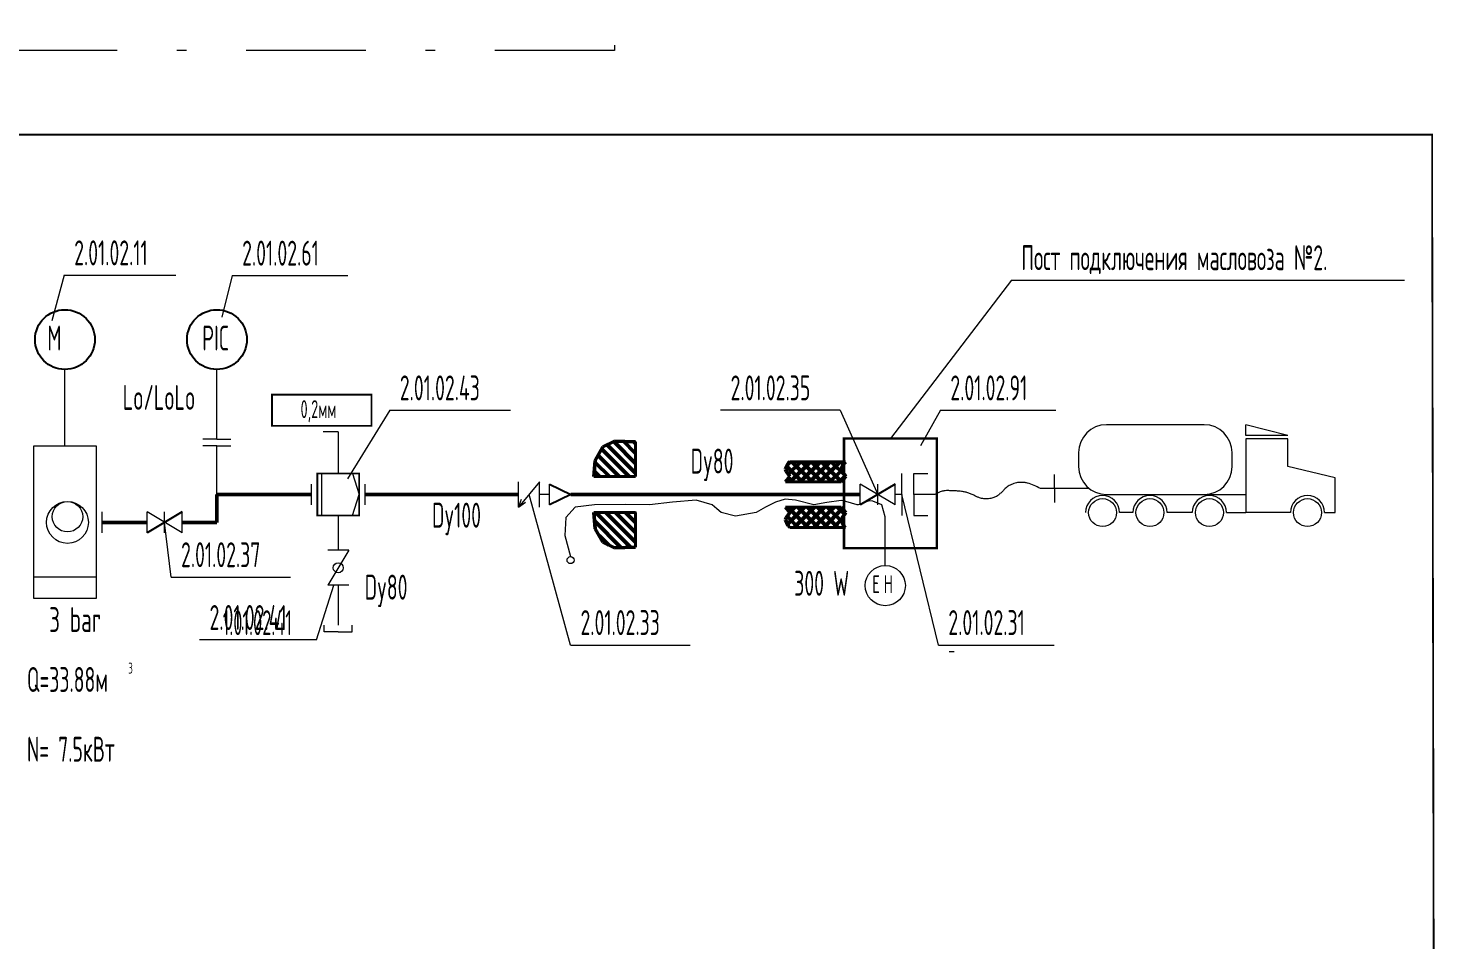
# Model space of a CAD drawing. Header units: millimetres. Extents: x -2281 to 5887, y 0 to 4166.
# Drawn here: x 1247.8 to 1389, y 108.3 to 199.8 of the extents above; entities that cross this region are included whole.
import ezdxf

# ---------------------------------------------------------------- set-up
doc = ezdxf.new("R2010")
doc.units = ezdxf.units.MM
for name, pattern in [('K5LT32776', [0]), ('K5LT32777', [0]), ('K5LT32781', [0]), ('K5LT32782', [0]), ('K5LT32786', [0]), ('K5LT32791', [24.957505, 11.9988, -5.9994, 0.959904, -5.9994]), ('K5LT32795', [0]), ('K5LT32796', [0]), ('K5LT32800', [24.957505, 11.9988, -5.9994, 0.959904, -5.9994]), ('K5LT32801', [0]), ('K5LT32802', [0]), ('K5LT32803', [0]), ('K5LT32804', [0]), ('K5LT_THIN', [0])]:
    doc.linetypes.add(name, pattern=pattern)
doc.layers.add('Системный слой', color=7, linetype='Continuous')
doc.styles.add('KTEXTSTYLE', font='GOST_AU.SHX', dxfattribs={"width": 0.96, "height": 5})

# ---------------------------------------------------------------- blocks, each defined once
blk = doc.blocks.new('U776')
at = {"layer": 'Системный слой', "color": 7, "char_height": 2.5, "attachment_point": 1, "style": 'KTEXTSTYLE'}
for s, insert in [('\\H3.5;\\W0.965;\\Q15;\\Q0;\\W0.715;\\H1.80;E', (1332.47, 144.9)), ('\\H3.5;\\W0.965;\\Q15;\\Q0;\\W0.715;\\H1.80;Н', (1333.61, 144.9))]:
    blk.add_mtext(s, dxfattribs=dict(at, insert=insert))
blk = doc.blocks.new('T82')
at = {"layer": 'Системный слой', "color": 7, "char_height": 2.5, "attachment_point": 1, "style": 'KTEXTSTYLE'}
for s, insert in [('\\H3.5;\\W0.965;\\Q15;\\Q15;\\W0.765;\\H2.50; ', (1249.02, 141.7)), ('\\H3.5;\\W0.965;\\Q15;\\Q0;\\W0.765;\\H2.50;3 bar', (1249.88, 141.7))]:
    blk.add_mtext(s, dxfattribs=dict(at, insert=insert))
blk = doc.blocks.new('U804')
at = {"layer": 'Системный слой', "color": 7, "linetype": 'K5LT_THIN', "lineweight": 13}
for q in [(1317.25, 161.45), (1333.01, 153)]:
    blk.add_line((1329.24, 161.45), q, dxfattribs=at)
at = {"layer": 'Системный слой', "color": 7, "insert": (1318.25, 164.95), "char_height": 2.5, "attachment_point": 1, "style": 'KTEXTSTYLE'}
blk.add_mtext('\\H3.5;\\W0.965;\\Q15;\\Q0;\\W0.715;\\H2.50;2.01.02.35', dxfattribs=at)
blk = doc.blocks.new('U805')
at = {"layer": 'Системный слой', "color": 7, "linetype": 'K5LT_THIN', "lineweight": 13}
for q in [(1298.03, 153), (1314.18, 137.9)]:
    blk.add_line((1302.19, 137.9), q, dxfattribs=at)
at = {"layer": 'Системный слой', "color": 7, "insert": (1303.19, 141.4), "char_height": 2.5, "attachment_point": 1, "style": 'KTEXTSTYLE'}
blk.add_mtext('\\H3.5;\\W0.965;\\Q15;\\Q0;\\W0.715;\\H2.50;2.01.02.33', dxfattribs=at)
blk = doc.blocks.new('U806')
at = {"layer": 'Системный слой', "color": 7, "linetype": 'K5LT_THIN', "lineweight": 13}
for q in [(1279.8, 154.57), (1296.18, 161.45)]:
    blk.add_line((1284.06, 161.45), q, dxfattribs=at)
at = {"layer": 'Системный слой', "color": 7, "insert": (1285.06, 164.95), "char_height": 2.5, "attachment_point": 1, "style": 'KTEXTSTYLE'}
blk.add_mtext('\\H3.5;\\W0.965;\\Q15;\\Q0;\\W0.715;\\H2.50;2.01.02.43', dxfattribs=at)
blk = doc.blocks.new('U807')
at = {"layer": 'Системный слой', "color": 7, "linetype": 'K5LT_THIN', "lineweight": 13}
for q in [(1261.46, 150.2), (1274.1, 144.71)]:
    blk.add_line((1262.11, 144.71), q, dxfattribs=at)
at = {"layer": 'Системный слой', "color": 7, "insert": (1263.11, 148.21), "char_height": 2.5, "attachment_point": 1, "style": 'KTEXTSTYLE'}
blk.add_mtext('\\H3.5;\\W0.965;\\Q15;\\Q0;\\W0.715;\\H2.50;2.01.02.37', dxfattribs=at)
blk = doc.blocks.new('U808')
at = {"layer": 'Системный слой', "color": 7, "linetype": 'K5LT_THIN', "lineweight": 13}
for q in [(1250.14, 170.44), (1262.59, 175)]:
    blk.add_line((1251.39, 175), q, dxfattribs=at)
at = {"layer": 'Системный слой', "color": 7, "insert": (1252.39, 178.5), "char_height": 2.5, "attachment_point": 1, "style": 'KTEXTSTYLE'}
blk.add_mtext('\\H3.5;\\W0.965;\\Q15;\\Q0;\\W0.715;\\H2.50;2.01.02.11', dxfattribs=at)
blk = doc.blocks.new('U811')
at = {"layer": 'Системный слой', "color": 7, "linetype": 'K5LT_THIN', "lineweight": 13}
for q in [(1267.2, 170.78), (1279.83, 174.97)]:
    blk.add_line((1268.24, 174.97), q, dxfattribs=at)
at = {"layer": 'Системный слой', "color": 7, "insert": (1269.24, 178.47), "char_height": 2.5, "attachment_point": 1, "style": 'KTEXTSTYLE'}
blk.add_mtext('\\H3.5;\\W0.965;\\Q15;\\Q0;\\W0.715;\\H2.50;2.01.02.61', dxfattribs=at)
blk = doc.blocks.new('U812')
at = {"layer": 'Системный слой', "color": 7, "linetype": 'K5LT_THIN', "lineweight": 13}
for q in [(1335.44, 153), (1350.7, 137.9)]:
    blk.add_line((1339.1, 137.9), q, dxfattribs=at)
at = {"layer": 'Системный слой', "color": 7, "insert": (1340.1, 141.4), "char_height": 2.5, "attachment_point": 1, "style": 'KTEXTSTYLE'}
blk.add_mtext('\\H3.5;\\W0.965;\\Q15;\\Q0;\\W0.715;\\H2.50;2.01.02.31', dxfattribs=at)
blk = doc.blocks.new('U813')
at = {"layer": 'Системный слой', "color": 7, "linetype": 'K5LT_THIN', "lineweight": 13}
for q in [(1337.31, 157.88), (1350.89, 161.45)]:
    blk.add_line((1339.3, 161.45), q, dxfattribs=at)
at = {"layer": 'Системный слой', "color": 7, "insert": (1340.3, 164.95), "char_height": 2.5, "attachment_point": 1, "style": 'KTEXTSTYLE'}
blk.add_mtext('\\H3.5;\\W0.965;\\Q15;\\Q0;\\W0.715;\\H2.50;2.01.02.91', dxfattribs=at)
blk = doc.blocks.new('U821')
at = {"layer": 'Системный слой', "color": 7, "linetype": 'K5LT_THIN', "lineweight": 13}
for q in [(1278.44, 143.9), (1264.97, 138.41)]:
    blk.add_line((1276.69, 138.41), q, dxfattribs=at)
at = {"layer": 'Системный слой', "color": 7, "insert": (1265.97, 141.91), "char_height": 2.5, "attachment_point": 1, "style": 'KTEXTSTYLE'}
blk.add_mtext('\\H3.5;\\W0.965;\\Q15;\\Q0;\\W0.715;\\H2.50;2.01.02.41', dxfattribs=at)
blk = doc.blocks.new('T85')
at = {"layer": 'Системный слой', "color": 7, "char_height": 2.5, "attachment_point": 1, "style": 'KTEXTSTYLE'}
for s, insert in [('\\H3.5;\\W0.965;\\Q15;\\Q0;\\W0.715;\\H2.50;Q=33.88м', (1247.65, 135.69)), ('\\H3.5;\\W0.965;\\Q15;\\Q0;\\W0.715;\\H1.11;3', (1257.82, 136.14)), ('\\H3.5;\\W0.965;\\Q15;\\Q0;\\W0.715;\\H2.50;N= 7.5кВт', (1247.65, 128.69))]:
    blk.add_mtext(s, dxfattribs=dict(at, insert=insert))
blk = doc.blocks.new('U897')
at = {"layer": 'Системный слой', "color": 7, "linetype": 'K5LT_THIN', "lineweight": 13}
for q in [(1317.25, 161.45), (1333.01, 153)]:
    blk.add_line((1329.24, 161.45), q, dxfattribs=at)
at = {"layer": 'Системный слой', "color": 7, "insert": (1318.25, 164.95), "char_height": 2.5, "attachment_point": 1, "style": 'KTEXTSTYLE'}
blk.add_mtext('\\H3.5;\\W0.965;\\Q15;\\Q0;\\W0.715;\\H2.50;2.01.02.35', dxfattribs=at)
blk = doc.blocks.new('U898')
at = {"layer": 'Системный слой', "color": 7, "linetype": 'K5LT_THIN', "lineweight": 13}
for q in [(1298.03, 153), (1314.18, 137.9)]:
    blk.add_line((1302.19, 137.9), q, dxfattribs=at)
at = {"layer": 'Системный слой', "color": 7, "insert": (1303.19, 141.4), "char_height": 2.5, "attachment_point": 1, "style": 'KTEXTSTYLE'}
blk.add_mtext('\\H3.5;\\W0.965;\\Q15;\\Q0;\\W0.715;\\H2.50;2.01.02.33', dxfattribs=at)
blk = doc.blocks.new('U899')
at = {"layer": 'Системный слой', "color": 7, "linetype": 'K5LT_THIN', "lineweight": 13}
for q in [(1279.8, 154.57), (1296.18, 161.45)]:
    blk.add_line((1284.06, 161.45), q, dxfattribs=at)
at = {"layer": 'Системный слой', "color": 7, "insert": (1285.06, 164.95), "char_height": 2.5, "attachment_point": 1, "style": 'KTEXTSTYLE'}
blk.add_mtext('\\H3.5;\\W0.965;\\Q15;\\Q0;\\W0.715;\\H2.50;2.01.02.43', dxfattribs=at)
blk = doc.blocks.new('U900')
at = {"layer": 'Системный слой', "color": 7, "linetype": 'K5LT_THIN', "lineweight": 13}
for q in [(1261.46, 150.2), (1274.1, 144.71)]:
    blk.add_line((1262.11, 144.71), q, dxfattribs=at)
at = {"layer": 'Системный слой', "color": 7, "insert": (1263.11, 148.21), "char_height": 2.5, "attachment_point": 1, "style": 'KTEXTSTYLE'}
blk.add_mtext('\\H3.5;\\W0.965;\\Q15;\\Q0;\\W0.715;\\H2.50;2.01.02.37', dxfattribs=at)
blk = doc.blocks.new('U901')
at = {"layer": 'Системный слой', "color": 7, "linetype": 'K5LT_THIN', "lineweight": 13}
for q in [(1250.14, 170.44), (1262.59, 175)]:
    blk.add_line((1251.39, 175), q, dxfattribs=at)
at = {"layer": 'Системный слой', "color": 7, "insert": (1252.39, 178.5), "char_height": 2.5, "attachment_point": 1, "style": 'KTEXTSTYLE'}
blk.add_mtext('\\H3.5;\\W0.965;\\Q15;\\Q0;\\W0.715;\\H2.50;2.01.02.11', dxfattribs=at)
blk = doc.blocks.new('U904')
at = {"layer": 'Системный слой', "color": 7, "linetype": 'K5LT_THIN', "lineweight": 13}
for q in [(1267.2, 170.78), (1279.83, 174.97)]:
    blk.add_line((1268.24, 174.97), q, dxfattribs=at)
at = {"layer": 'Системный слой', "color": 7, "insert": (1269.24, 178.47), "char_height": 2.5, "attachment_point": 1, "style": 'KTEXTSTYLE'}
blk.add_mtext('\\H3.5;\\W0.965;\\Q15;\\Q0;\\W0.715;\\H2.50;2.01.02.61', dxfattribs=at)
blk = doc.blocks.new('U905')
at = {"layer": 'Системный слой', "color": 7, "linetype": 'K5LT_THIN', "lineweight": 13}
for q in [(1335.44, 153), (1350.7, 137.9)]:
    blk.add_line((1339.1, 137.9), q, dxfattribs=at)
at = {"layer": 'Системный слой', "color": 7, "insert": (1340.1, 141.4), "char_height": 2.5, "attachment_point": 1, "style": 'KTEXTSTYLE'}
blk.add_mtext('\\H3.5;\\W0.965;\\Q15;\\Q0;\\W0.715;\\H2.50;2.01.02.31', dxfattribs=at)
blk = doc.blocks.new('U906')
at = {"layer": 'Системный слой', "color": 7, "linetype": 'K5LT_THIN', "lineweight": 13}
for q in [(1337.31, 157.88), (1350.89, 161.45)]:
    blk.add_line((1339.3, 161.45), q, dxfattribs=at)
at = {"layer": 'Системный слой', "color": 7, "insert": (1340.3, 164.95), "char_height": 2.5, "attachment_point": 1, "style": 'KTEXTSTYLE'}
blk.add_mtext('\\H3.5;\\W0.965;\\Q15;\\Q0;\\W0.715;\\H2.50;2.01.02.91', dxfattribs=at)
blk = doc.blocks.new('U914')
at = {"layer": 'Системный слой', "color": 7, "linetype": 'K5LT_THIN', "lineweight": 13}
for q in [(1278.44, 143.9), (1264.97, 138.41)]:
    blk.add_line((1276.69, 138.41), q, dxfattribs=at)
at = {"layer": 'Системный слой', "color": 7, "insert": (1265.97, 141.91), "char_height": 2.5, "attachment_point": 1, "style": 'KTEXTSTYLE'}
blk.add_mtext('\\H3.5;\\W0.965;\\Q15;\\Q0;\\W0.715;\\H2.50;2.01.02.41', dxfattribs=at)
blk = doc.blocks.new('U981')
at = {"layer": 'Системный слой', "color": 7, "linetype": 'K5LT_THIN', "lineweight": 13}
for q in [(1334.28, 158.62), (1385.86, 174.51)]:
    blk.add_line((1346.42, 174.51), q, dxfattribs=at)
at = {"layer": 'Системный слой', "color": 7, "insert": (1347.42, 178.01), "char_height": 2.5, "attachment_point": 1, "style": 'KTEXTSTYLE'}
blk.add_mtext('\\H3.5;\\W0.965;\\Q15;\\Q0;\\W0.715;\\H2.50;Пост подключения масловоза №2.', dxfattribs=at)

msp = doc.modelspace()

# ---------------------------------------------------------------- linework, layer by layer
at = {"layer": 'Системный слой', "color": 211, "linetype": 'K5LT32791', "lineweight": 18, "true_color": 0xff7fff}
for p, q in [((1306.60789, 572.44832), (1306.60495, 197.55695)), ((1306.60495, 569.72026), (1306.60495, 197.55695)), ((1306.60495, 197.55695), (992.78034, 197.55695)), ((1306.60495, 197.55695), (992.78034, 197.55695))]:
    msp.add_line(p, q, dxfattribs=at)
at = {"layer": 'Системный слой', "color": 191, "linetype": 'K5LT32795', "lineweight": 18, "true_color": 0xbf7fff}
for p, q in [((1251.45949, 157.90093), (1251.45949, 165.54802)), ((1251.45949, 157.90093), (1251.45949, 165.54802)), ((1248.32409, 142.55154), (1248.32409, 157.90093)), ((1248.32409, 157.90093), (1254.59489, 157.90093)), ((1248.32409, 142.55154), (1248.32409, 157.90093)), ((1248.32409, 157.90093), (1254.59489, 157.90093)), ((1254.59489, 157.90093), (1254.59489, 142.55154)), ((1254.59489, 157.90093), (1254.59489, 142.55154)), ((1276.19238, 151.95093), (1276.19238, 154.05093)), ((1276.19238, 151.95093), (1276.19238, 154.05093)), ((1277.2042, 155.10092), (1277.2042, 150.90092)), ((1277.2042, 155.10092), (1277.2042, 150.90092)), ((1280.31051, 155.10092), (1280.9821, 153.00092)), ((1280.31051, 155.10092), (1280.9821, 153.00092)), ((1281.5718, 151.95093), (1281.5718, 154.05093)), ((1281.5718, 151.95093), (1281.5718, 154.05093)), ((1296.97677, 151.74093), (1296.97677, 154.26093)), ((1299.07677, 154.26093), (1296.97677, 151.74093)), ((1296.97677, 151.74093), (1296.97677, 154.26093)), ((1299.07677, 154.26093), (1296.97677, 151.74093)), ((1299.07677, 151.74093), (1299.07677, 154.26093)), ((1299.07677, 151.74093), (1299.07677, 154.26093)), ((1300.08337, 151.95093), (1300.08337, 154.05093)), ((1300.08337, 151.95093), (1300.08337, 154.05093)), ((1331.25114, 151.95093), (1331.25114, 154.05093)), ((1334.75114, 151.95093), (1331.25114, 154.05093)), ((1331.25114, 151.95093), (1331.25114, 154.05093)), ((1334.75114, 151.95093), (1331.25114, 154.05093)), ((1333.00908, 151.95093), (1333.00908, 154.05093)), ((1333.00908, 151.95093), (1333.00908, 154.05093)), ((1334.75114, 151.95093), (1334.75114, 154.05093)), ((1334.75114, 151.95093), (1334.75114, 154.05093)), ((1335.43635, 153.00093), (1335.43635, 155.10093)), ((1335.43635, 153.00093), (1335.43635, 155.10093)), ((1266.71082, 153.00093), (1266.71082, 150.20093)), ((1266.71082, 153.00093), (1276.19238, 153.00093)), ((1280.31051, 150.90092), (1280.9821, 153.00092)), ((1280.31051, 150.90092), (1280.9821, 153.00092)), ((1281.5718, 153.00093), (1296.97677, 153.00093)), ((1300.08337, 153.00093), (1299.07677, 153.00093)), ((1300.08337, 153.00093), (1299.07677, 153.00093)), ((1331.25114, 153.00093), (1302.20646, 153.00093)), ((1335.43635, 153.00093), (1334.75114, 153.00093)), ((1335.43635, 153.00093), (1334.75114, 153.00093)), ((1335.43635, 153.00093), (1335.43635, 150.90093)), ((1335.43635, 153.00093), (1335.43635, 150.90093)), ((1255.1846, 149.15093), (1255.1846, 151.25093)), ((1255.1846, 149.15093), (1255.1846, 151.25093)), ((1259.71082, 149.15093), (1259.71082, 151.25093)), ((1263.21082, 149.15093), (1259.71082, 151.25093)), ((1259.71082, 149.15093), (1259.71082, 151.25093)), ((1263.21082, 149.15093), (1259.71082, 151.25093)), ((1261.45498, 149.15093), (1261.45498, 151.25093)), ((1261.45498, 149.15093), (1261.45498, 151.25093)), ((1263.21082, 149.15093), (1263.21082, 151.25093)), ((1263.21082, 149.15093), (1263.21082, 151.25093)), ((1296.97677, 151.74093), (1297.27009, 152.52805)), ((1296.97677, 151.74093), (1297.27009, 152.52805)), ((1296.97677, 151.74093), (1297.66557, 152.2217)), ((1296.97677, 151.74093), (1297.66557, 152.2217)), ((1259.71082, 150.20093), (1255.1846, 150.20093)), ((1266.71082, 150.20093), (1263.21082, 150.20093)), ((1278.8821, 150.90092), (1278.8821, 147.40092)), ((1278.8821, 150.90092), (1278.8821, 147.40092)), ((1279.9321, 147.40092), (1277.8321, 147.40092)), ((1279.9321, 147.40092), (1277.8321, 143.90092)), ((1279.9321, 147.40092), (1277.8321, 147.40092)), ((1279.9321, 147.40092), (1277.8321, 143.90092)), ((1254.59489, 144.71162), (1248.32409, 144.71162)), ((1254.59489, 144.71162), (1248.32409, 144.71162)), ((1279.9321, 143.90092), (1277.8321, 143.90092)), ((1279.9321, 143.90092), (1277.8321, 143.90092)), ((1278.8821, 143.90092), (1278.8821, 139.9067)), ((1278.8821, 143.90092), (1278.8821, 139.9067)), ((1254.59489, 142.55154), (1248.32409, 142.55154)), ((1254.59489, 142.55154), (1248.32409, 142.55154)), ((1277.4821, 139.2067), (1277.4821, 139.9067)), ((1277.4821, 139.2067), (1277.4821, 139.9067)), ((1280.2821, 139.2067), (1280.2821, 139.9067)), ((1280.2821, 139.2067), (1280.2821, 139.9067)), ((1278.8821, 139.2067), (1277.4821, 139.2067)), ((1278.8821, 139.2067), (1277.4821, 139.2067)), ((1278.8821, 139.2067), (1280.2821, 139.2067)), ((1278.8821, 139.2067), (1280.2821, 139.2067))]:
    msp.add_line(p, q, dxfattribs=at)
at = {"layer": 'Системный слой', "color": 7, "linetype": 'K5LT32776', "lineweight": 18}
for p, q in [((1266.71082, 158.54802), (1266.71082, 165.54802)), ((1266.71082, 158.54802), (1266.71082, 165.54802)), ((1365.76491, 160.00093), (1355.96491, 160.00093)), ((1365.76491, 160.00093), (1355.96491, 160.00093)), ((1374.15276, 158.9071), (1369.95276, 160.00093)), ((1369.95276, 158.9071), (1369.95276, 160.00093)), ((1374.15276, 158.9071), (1369.95276, 160.00093)), ((1369.95276, 158.9071), (1369.95276, 160.00093)), ((1266.71082, 158.54802), (1265.31082, 158.54802)), ((1266.71082, 158.54802), (1265.31082, 158.54802)), ((1266.71082, 158.54802), (1268.11082, 158.54802)), ((1266.71082, 158.54802), (1268.11082, 158.54802)), ((1278.8821, 159.30092), (1277.3821, 159.30092)), ((1278.8821, 159.30092), (1277.3821, 159.30092)), ((1278.8821, 159.30092), (1278.8821, 155.10092)), ((1278.8821, 159.30092), (1278.8821, 155.10092)), ((1374.15276, 158.9071), (1369.95276, 158.9071)), ((1374.15276, 158.9071), (1369.95276, 158.9071)), ((1374.15276, 158.60093), (1369.95276, 158.60093)), ((1369.95276, 158.60093), (1369.95276, 151.18798)), ((1374.15276, 158.60093), (1369.95276, 158.60093)), ((1369.95276, 158.60093), (1369.95276, 151.18798)), ((1374.15276, 155.80093), (1374.15276, 158.60093)), ((1374.15276, 155.80093), (1374.15276, 158.60093)), ((1266.71082, 157.90093), (1265.31082, 157.90093)), ((1266.71082, 157.90093), (1265.31082, 157.90093)), ((1266.71082, 153.00093), (1266.71082, 157.90093)), ((1266.71082, 157.90093), (1268.11082, 157.90093)), ((1266.71082, 153.00093), (1266.71082, 157.90093)), ((1266.71082, 157.90093), (1268.11082, 157.90093)), ((1353.16491, 157.20093), (1353.16491, 155.80093)), ((1353.16491, 157.20093), (1353.16491, 155.80093)), ((1368.56491, 155.80093), (1368.56491, 157.20093)), ((1368.56491, 155.80093), (1368.56491, 157.20093)), ((1378.92469, 154.68798), (1374.15276, 155.80093)), ((1378.92469, 154.68798), (1374.15276, 155.80093)), ((1336.62945, 153.00093), (1336.62945, 155.10093)), ((1336.62945, 155.10093), (1338.02945, 155.10093)), ((1336.62945, 153.00093), (1336.62945, 155.10093)), ((1336.62945, 155.10093), (1338.02945, 155.10093)), ((1350.74092, 153.5946), (1350.74092, 154.9946)), ((1350.74092, 153.5946), (1350.74092, 154.9946)), ((1378.92469, 151.18798), (1378.92469, 154.68798)), ((1378.92469, 151.18798), (1378.92469, 154.68798)), ((1338.72945, 153.00093), (1336.62945, 153.00093)), ((1336.62945, 153.00093), (1336.62945, 150.90093)), ((1338.72945, 153.00093), (1336.62945, 153.00093)), ((1336.62945, 153.00093), (1336.62945, 150.90093)), ((1350.74092, 153.5946), (1349.34092, 153.5946)), ((1350.74092, 153.5946), (1349.34092, 153.5946)), ((1354.24092, 153.5946), (1350.74092, 153.5946)), ((1350.74092, 153.5946), (1350.74092, 152.1946)), ((1354.24092, 153.5946), (1350.74092, 153.5946)), ((1350.74092, 153.5946), (1350.74092, 152.1946)), ((1355.96491, 153.00093), (1365.76491, 153.00093)), ((1355.96491, 153.00093), (1365.76491, 153.00093)), ((1365.76491, 153.00093), (1369.95276, 153.00093)), ((1365.76491, 153.00093), (1369.95276, 153.00093)), ((1302.65001, 151.74006), (1301.72411, 150.69276)), ((1302.65001, 151.74006), (1301.72411, 150.69276)), ((1304.5974, 151.95077), (1302.65001, 151.74006)), ((1304.5974, 151.95077), (1302.65001, 151.74006)), ((1307.73897, 151.99674), (1304.5974, 151.95077)), ((1307.73897, 151.99674), (1304.5974, 151.95077)), ((1310.10651, 151.95093), (1307.73897, 151.99674)), ((1310.10651, 151.95093), (1307.73897, 151.99674)), ((1312.40881, 152.2184), (1310.10651, 151.95093)), ((1312.40881, 152.2184), (1310.10651, 151.95093)), ((1314.80565, 152.43902), (1312.40881, 152.2184)), ((1314.80565, 152.43902), (1312.40881, 152.2184)), ((1316.39606, 151.95428), (1314.80565, 152.43902)), ((1316.39606, 151.95428), (1314.80565, 152.43902)), ((1316.87363, 151.55043), (1316.39606, 151.95428)), ((1316.87363, 151.55043), (1316.39606, 151.95428)), ((1317.30533, 151.21053), (1316.87363, 151.55043)), ((1317.30533, 151.21053), (1316.87363, 151.55043)), ((1318.74898, 150.83934), (1317.30533, 151.21053)), ((1318.74898, 150.83934), (1317.30533, 151.21053)), ((1320.80315, 151.20866), (1318.74898, 150.83934)), ((1320.80315, 151.20866), (1318.74898, 150.83934)), ((1321.74349, 151.74136), (1320.80315, 151.20866)), ((1321.74349, 151.74136), (1320.80315, 151.20866)), ((1322.76854, 152.24261), (1321.74349, 151.74136)), ((1322.76854, 152.24261), (1321.74349, 151.74136)), ((1323.73968, 152.53316), (1322.76854, 152.24261)), ((1323.73968, 152.53316), (1322.76854, 152.24261)), ((1324.76023, 152.41925), (1323.73968, 152.53316)), ((1324.76023, 152.41925), (1323.73968, 152.53316)), ((1326.60459, 151.95096), (1324.76023, 152.41925)), ((1326.60459, 151.95096), (1324.76023, 152.41925)), ((1327.90505, 152.19519), (1326.60459, 151.95096)), ((1327.90505, 152.19519), (1326.60459, 151.95096)), ((1329.33903, 152.41366), (1327.90505, 152.19519)), ((1329.33903, 152.41366), (1327.90505, 152.19519)), ((1329.79976, 152.29065), (1329.33903, 152.41366)), ((1329.79976, 152.29065), (1329.33903, 152.41366)), ((1330.94855, 151.95082), (1329.79976, 152.29065)), ((1330.94855, 151.95082), (1329.79976, 152.29065)), ((1331.04757, 151.96358), (1330.94855, 151.95082)), ((1331.04757, 151.96358), (1330.94855, 151.95082)), ((1332.14968, 152.3533), (1331.04757, 151.96358)), ((1332.14968, 152.3533), (1331.04757, 151.96358)), ((1332.5331, 152.32917), (1332.14968, 152.3533)), ((1332.5331, 152.32917), (1332.14968, 152.3533)), ((1333.43087, 151.95179), (1332.5331, 152.32917)), ((1333.43087, 151.95179), (1332.5331, 152.32917)), ((1333.77078, 150.77654), (1333.43087, 151.95179)), ((1333.77078, 150.77654), (1333.43087, 151.95179)), ((1358.60483, 151.18798), (1357.28616, 151.18798)), ((1358.60483, 151.18798), (1357.28616, 151.18798)), ((1364.57579, 151.18798), (1362.04137, 151.18798)), ((1364.57579, 151.18798), (1362.04137, 151.18798)), ((1368.01233, 151.18798), (1369.95276, 151.18798)), ((1368.01233, 151.18798), (1369.95276, 151.18798)), ((1374.41406, 151.18798), (1369.95276, 151.18798)), ((1374.41406, 151.18798), (1369.95276, 151.18798)), ((1377.8506, 151.18798), (1378.92469, 151.18798)), ((1377.8506, 151.18798), (1378.92469, 151.18798)), ((1301.72411, 150.69276), (1301.62366, 148.8739)), ((1301.72411, 150.69276), (1301.62366, 148.8739)), ((1333.77078, 145.87654), (1333.77078, 150.77654)), ((1333.77078, 145.87654), (1333.77078, 150.77654)), ((1336.62945, 150.90093), (1338.02945, 150.90093)), ((1336.62945, 150.90093), (1338.02945, 150.90093)), ((1301.62366, 148.8739), (1302.19046, 146.76514)), ((1301.62366, 148.8739), (1302.19046, 146.76514))]:
    msp.add_line(p, q, dxfattribs=at)
at = {"layer": 'Системный слой', "color": 6, "linetype": 'K5LT32801', "lineweight": 50, "true_color": 0xff00ff}
for p, q in [((1306.60495, 158.35837), (1305.43312, 157.79533)), ((1306.60495, 158.35837), (1305.43312, 157.79533)), ((1308.72033, 156.12692), (1306.58638, 158.26087)), ((1308.72033, 156.12692), (1306.58638, 158.26087)), ((1308.72033, 158.29188), (1306.60495, 158.35837)), ((1308.72033, 158.29188), (1306.60495, 158.35837)), ((1308.72033, 157.11687), (1307.45908, 158.37812)), ((1308.72033, 157.11687), (1307.45908, 158.37812)), ((1308.72033, 158.10682), (1308.52169, 158.30546)), ((1308.72033, 158.10682), (1308.52169, 158.30546)), ((1305.43312, 157.79533), (1304.66325, 156.42945)), ((1305.43312, 157.79533), (1304.66325, 156.42945)), ((1307.08552, 154.79188), (1304.88942, 156.98798)), ((1307.08552, 154.79188), (1304.88942, 156.98798)), ((1308.07547, 154.79188), (1305.28815, 157.5792)), ((1308.07547, 154.79188), (1305.28815, 157.5792)), ((1308.72033, 155.13697), (1305.8807, 157.9766)), ((1308.72033, 155.13697), (1305.8807, 157.9766)), ((1304.66325, 156.42945), (1304.52033, 154.79188)), ((1304.66325, 156.42945), (1304.52033, 154.79188)), ((1306.09557, 154.79188), (1304.70751, 156.17994)), ((1306.09557, 154.79188), (1304.70751, 156.17994)), ((1323.74171, 155.53263), (1324.00942, 156.12908)), ((1323.74171, 155.53263), (1324.00942, 156.12908)), ((1323.83426, 155.32658), (1323.74171, 155.53263)), ((1323.83426, 155.32658), (1323.74171, 155.53263)), ((1325.43649, 154.26001), (1323.89624, 155.80025)), ((1325.43649, 154.26001), (1323.89624, 155.80025)), ((1324.02996, 155.04388), (1325.28107, 156.29499)), ((1324.02996, 155.04388), (1325.28107, 156.29499)), ((1324.03178, 156.03565), (1324.29112, 156.29499)), ((1324.03178, 156.03565), (1324.29112, 156.29499)), ((1324.23603, 154.26001), (1326.27102, 156.29499)), ((1324.23603, 154.26001), (1326.27102, 156.29499)), ((1326.42644, 154.26001), (1324.39145, 156.29499)), ((1326.42644, 154.26001), (1324.39145, 156.29499)), ((1325.22598, 154.26001), (1327.26097, 156.29499)), ((1325.22598, 154.26001), (1327.26097, 156.29499)), ((1327.41639, 154.26001), (1325.3814, 156.29499)), ((1327.41639, 154.26001), (1325.3814, 156.29499)), ((1326.21593, 154.26001), (1328.25092, 156.29499)), ((1326.21593, 154.26001), (1328.25092, 156.29499)), ((1328.40634, 154.26001), (1326.37135, 156.29499)), ((1328.40634, 154.26001), (1326.37135, 156.29499)), ((1327.20588, 154.26001), (1329.24087, 156.29499)), ((1327.20588, 154.26001), (1329.24087, 156.29499)), ((1329.3671, 154.28919), (1327.3613, 156.29499)), ((1329.3671, 154.28919), (1327.3613, 156.29499)), ((1328.19583, 154.26001), (1329.39448, 155.45865)), ((1328.19583, 154.26001), (1329.39448, 155.45865)), ((1329.78598, 154.86026), (1328.35125, 156.29499)), ((1329.78598, 154.86026), (1328.35125, 156.29499)), ((1329.62036, 156.01582), (1329.3412, 156.29499)), ((1329.62036, 156.01582), (1329.3412, 156.29499)), ((1329.34171, 155.53263), (1329.60942, 156.12908)), ((1329.34171, 155.53263), (1329.60942, 156.12908)), ((1329.43426, 155.32658), (1329.34171, 155.53263)), ((1329.43426, 155.32658), (1329.34171, 155.53263)), ((1305.10563, 154.79188), (1304.58988, 155.30762)), ((1305.10563, 154.79188), (1304.58988, 155.30762)), ((1323.74172, 154.26001), (1324.20433, 154.79257)), ((1323.74172, 154.26001), (1324.20433, 154.79257)), ((1324.20433, 154.79257), (1323.83426, 155.32658)), ((1324.20433, 154.79257), (1323.83426, 155.32658)), ((1324.44654, 154.26001), (1324.06954, 154.637)), ((1324.44654, 154.26001), (1324.06954, 154.637)), ((1329.18578, 154.26001), (1329.78599, 154.86022)), ((1329.18578, 154.26001), (1329.78599, 154.86022)), ((1329.34172, 154.26001), (1329.80433, 154.79257)), ((1329.34172, 154.26001), (1329.80433, 154.79257)), ((1329.80433, 154.79257), (1329.43426, 155.32658)), ((1329.80433, 154.79257), (1329.43426, 155.32658)), ((1304.66325, 149.5724), (1304.52033, 151.20997)), ((1304.66325, 149.5724), (1304.52033, 151.20997)), ((1308.24274, 147.69496), (1304.72773, 151.20997)), ((1308.24274, 147.69496), (1304.72773, 151.20997)), ((1308.72033, 148.20733), (1305.71768, 151.20997)), ((1308.72033, 148.20733), (1305.71768, 151.20997)), ((1308.72033, 149.19727), (1306.70763, 151.20997)), ((1308.72033, 149.19727), (1306.70763, 151.20997)), ((1308.72033, 150.18722), (1307.69758, 151.20997)), ((1308.72033, 150.18722), (1307.69758, 151.20997)), ((1323.74172, 151.74185), (1324.20433, 151.20928)), ((1323.74172, 151.74185), (1324.20433, 151.20928)), ((1324.20433, 151.20928), (1323.83426, 150.67527)), ((1324.20433, 151.20928), (1323.83426, 150.67527)), ((1323.98437, 150.04854), (1325.67767, 151.74185)), ((1323.98437, 150.04854), (1325.67767, 151.74185)), ((1326.02983, 149.70686), (1323.99485, 151.74185)), ((1326.02983, 149.70686), (1323.99485, 151.74185)), ((1324.18172, 151.23585), (1324.68772, 151.74185)), ((1324.18172, 151.23585), (1324.68772, 151.74185)), ((1324.63264, 149.70686), (1326.66762, 151.74185)), ((1324.63264, 149.70686), (1326.66762, 151.74185)), ((1327.01978, 149.70686), (1324.9848, 151.74185)), ((1327.01978, 149.70686), (1324.9848, 151.74185)), ((1325.62259, 149.70686), (1327.65757, 151.74185)), ((1325.62259, 149.70686), (1327.65757, 151.74185)), ((1328.00973, 149.70686), (1325.97475, 151.74185)), ((1328.00973, 149.70686), (1325.97475, 151.74185)), ((1326.61254, 149.70686), (1328.64752, 151.74185)), ((1326.61254, 149.70686), (1328.64752, 151.74185)), ((1328.99968, 149.70686), (1326.9647, 151.74185)), ((1328.99968, 149.70686), (1326.9647, 151.74185)), ((1327.60248, 149.70686), (1329.47928, 151.58366)), ((1327.60248, 149.70686), (1329.47928, 151.58366)), ((1329.49808, 150.19841), (1327.95465, 151.74185)), ((1329.49808, 150.19841), (1327.95465, 151.74185)), ((1329.70804, 150.9784), (1328.9446, 151.74185)), ((1329.70804, 150.9784), (1328.9446, 151.74185)), ((1329.34172, 151.74185), (1329.80433, 151.20928)), ((1329.34172, 151.74185), (1329.80433, 151.20928)), ((1329.80433, 151.20928), (1329.43426, 150.67527)), ((1329.80433, 151.20928), (1329.43426, 150.67527)), ((1307.28296, 147.66479), (1304.58642, 150.36133)), ((1307.28296, 147.66479), (1304.58642, 150.36133)), ((1323.83426, 150.67527), (1323.74171, 150.46922)), ((1323.83426, 150.67527), (1323.74171, 150.46922)), ((1323.74171, 150.46922), (1324.00942, 149.87277)), ((1323.74171, 150.46922), (1324.00942, 149.87277)), ((1325.03989, 149.70686), (1323.93137, 150.81538)), ((1325.03989, 149.70686), (1323.93137, 150.81538)), ((1328.59243, 149.70686), (1329.34678, 150.4612)), ((1328.59243, 149.70686), (1329.34678, 150.4612)), ((1329.43426, 150.67527), (1329.34171, 150.46922)), ((1329.43426, 150.67527), (1329.34171, 150.46922)), ((1329.34171, 150.46922), (1329.60942, 149.87277)), ((1329.34171, 150.46922), (1329.60942, 149.87277)), ((1305.43312, 148.20652), (1304.66325, 149.5724)), ((1305.43312, 148.20652), (1304.66325, 149.5724)), ((1306.0463, 147.91151), (1305.05688, 148.90092)), ((1306.0463, 147.91151), (1305.05688, 148.90092)), ((1306.60495, 147.64348), (1305.43312, 148.20652)), ((1306.60495, 147.64348), (1305.43312, 148.20652)), ((1308.72033, 147.70997), (1306.60495, 147.64348)), ((1308.72033, 147.70997), (1306.60495, 147.64348))]:
    msp.add_line(p, q, dxfattribs=at)
at = {"layer": 'Системный слой', "color": 6, "linetype": 'K5LT32802', "lineweight": 40, "true_color": 0xff00ff}
for p, q in [((1308.72033, 154.79188), (1308.72033, 158.29188)), ((1308.72033, 154.79188), (1308.72033, 158.29188)), ((1329.7811, 156.29499), (1324.1811, 156.29499)), ((1329.7811, 156.29499), (1324.1811, 156.29499)), ((1308.72033, 154.79188), (1304.52033, 154.79188)), ((1308.72033, 154.79188), (1304.52033, 154.79188)), ((1329.34172, 154.26001), (1323.74172, 154.26001)), ((1329.34172, 154.26001), (1323.74172, 154.26001)), ((1308.72033, 151.20997), (1304.52033, 151.20997)), ((1308.72033, 151.20997), (1304.52033, 151.20997)), ((1308.72033, 151.17717), (1308.68753, 151.20997)), ((1308.72033, 151.17717), (1308.68753, 151.20997)), ((1308.72033, 151.20997), (1308.72033, 147.70997)), ((1308.72033, 151.20997), (1308.72033, 147.70997)), ((1329.34172, 151.74185), (1323.74172, 151.74185)), ((1329.34172, 151.74185), (1323.74172, 151.74185)), ((1324.00942, 149.87277), (1324.1811, 149.70686)), ((1324.00942, 149.87277), (1324.1811, 149.70686)), ((1329.58238, 149.70686), (1329.70849, 149.83297)), ((1329.58238, 149.70686), (1329.70849, 149.83297)), ((1329.60942, 149.87277), (1329.7811, 149.70686)), ((1329.60942, 149.87277), (1329.7811, 149.70686)), ((1329.7811, 149.70686), (1324.1811, 149.70686)), ((1329.7811, 149.70686), (1324.1811, 149.70686))]:
    msp.add_line(p, q, dxfattribs=at)
at = {"layer": 'Системный слой', "color": 6, "linetype": 'K5LT32803', "lineweight": 50, "true_color": 0xff00ff}
for p, q in [((1324.00942, 156.12908), (1324.1811, 156.29499)), ((1324.00942, 156.12908), (1324.1811, 156.29499)), ((1329.60942, 156.12908), (1329.7811, 156.29499)), ((1329.60942, 156.12908), (1329.7811, 156.29499))]:
    msp.add_line(p, q, dxfattribs=at)
at = {"layer": 'Системный слой', "color": 191, "linetype": 'K5LT32796', "lineweight": 25, "true_color": 0xbf7fff}
for p, q in [((1300.08337, 154.05093), (1302.20646, 153.00093)), ((1300.08337, 154.05093), (1302.20646, 153.00093)), ((1334.75114, 154.05093), (1331.25114, 151.95093)), ((1334.75114, 154.05093), (1331.25114, 151.95093)), ((1302.20646, 153.00093), (1300.08337, 151.95093)), ((1302.20646, 153.00093), (1300.08337, 151.95093)), ((1263.21082, 151.25093), (1259.71082, 149.15093)), ((1263.21082, 151.25093), (1259.71082, 149.15093))]:
    msp.add_line(p, q, dxfattribs=at)
at = {"layer": 'Системный слой', "color": 191, "linetype": 'K5LT32781', "lineweight": 50, "true_color": 0xbf7fff}
for p, q in [((1266.71082, 153.00093), (1266.71082, 150.20093)), ((1266.71082, 153.00093), (1276.19238, 153.00093)), ((1281.5718, 153.00093), (1296.97677, 153.00093)), ((1331.25114, 153.00093), (1302.20646, 153.00093)), ((1259.71082, 150.20093), (1255.1846, 150.20093)), ((1266.71082, 150.20093), (1263.21082, 150.20093))]:
    msp.add_line(p, q, dxfattribs=at)
at = {"layer": 'Системный слой', "color": 7, "linetype": 'K5LT32782', "lineweight": 0}
msp.add_line((1340.19079, 137.24797), (1340.69079, 137.24797), dxfattribs=at)
msp.add_line((1340.19079, 137.24797), (1340.69079, 137.24797), dxfattribs=at)
at = {"layer": 'Системный слой', "color": 191, "linetype": 'K5LT32800', "true_color": 0xbf7fff, "const_width": 0.18}
msp.add_lwpolyline([(1388.91989, 41.49893), (1211.06188, 41.49893), (1211.06188, 189.10484), (1388.63108, 189.10484)], close=True, dxfattribs=at)
msp.add_lwpolyline([(1388.91989, 41.49893), (1211.06188, 41.49893), (1211.06188, 189.10484), (1388.63108, 189.10484)], close=True, dxfattribs=at)
at = {"layer": 'Системный слой', "color": 7, "linetype": 'K5LT32786', "const_width": 0.18}
msp.add_lwpolyline([(1282.22724, 159.88231), (1272.23893, 159.88231), (1272.23893, 163.01755), (1282.22724, 163.01755)], close=True, dxfattribs=at)
msp.add_lwpolyline([(1282.22724, 159.88231), (1272.23893, 159.88231), (1272.23893, 163.01755), (1282.22724, 163.01755)], close=True, dxfattribs=at)
at = {"layer": 'Системный слой', "color": 7, "linetype": 'K5LT32777', "const_width": 0.25}
msp.add_lwpolyline([(1329.62283, 158.62317), (1338.94137, 158.62317), (1338.94137, 147.61919), (1329.62283, 147.61919)], close=True, dxfattribs=at)
msp.add_lwpolyline([(1329.62283, 158.62317), (1338.94137, 158.62317), (1338.94137, 147.61919), (1329.62283, 147.61919)], close=True, dxfattribs=at)
at = {"layer": 'Системный слой', "color": 191, "linetype": 'K5LT32795', "true_color": 0xbf7fff, "const_width": 0.18}
msp.add_lwpolyline([(1280.9821, 150.90092), (1276.7821, 150.90092), (1276.7821, 155.10092), (1280.9821, 155.10092)], close=True, dxfattribs=at)
msp.add_lwpolyline([(1280.9821, 150.90092), (1276.7821, 150.90092), (1276.7821, 155.10092), (1280.9821, 155.10092)], close=True, dxfattribs=at)
at = {"layer": 'Системный слой', "color": 191, "linetype": 'K5LT32796', "lineweight": 25, "true_color": 0xbf7fff}
msp.add_circle((1251.45949, 168.54802), 3, dxfattribs=at)
msp.add_circle((1251.45949, 168.54802), 3, dxfattribs=at)
at = {"layer": 'Системный слой', "color": 7, "linetype": 'K5LT32777', "lineweight": 25}
msp.add_circle((1266.71082, 168.54802), 3, dxfattribs=at)
msp.add_circle((1266.71082, 168.54802), 3, dxfattribs=at)
at = {"layer": 'Системный слой', "color": 7, "linetype": 'K5LT32776', "lineweight": 18}
for centre, radius in [((1355.56789, 151.18798), 1.4), ((1355.56789, 151.18798), 1.4), ((1360.3231, 151.18798), 1.4), ((1360.3231, 151.18798), 1.4), ((1366.29406, 151.18798), 1.4), ((1366.29406, 151.18798), 1.4), ((1376.13233, 151.18798), 1.4), ((1376.13233, 151.18798), 1.4), ((1302.19046, 146.41514), 0.35), ((1302.19046, 146.41514), 0.35), ((1333.77078, 143.86024), 2.01629), ((1333.77078, 143.86024), 2.01629)]:
    msp.add_circle(centre, radius, dxfattribs=at)
at = {"layer": 'Системный слой', "color": 191, "linetype": 'K5LT32795', "lineweight": 18, "true_color": 0xbf7fff}
for centre, radius in [((1251.71524, 150.20093), 2.1), ((1251.71524, 150.20093), 2.1), ((1251.71524, 150.77451), 1.52642), ((1251.71524, 150.77451), 1.52642), ((1278.8821, 145.65092), 0.5), ((1278.8821, 145.65092), 0.5)]:
    msp.add_circle(centre, radius, dxfattribs=at)
at = {"layer": 'Системный слой', "color": 7, "linetype": 'K5LT32776', "lineweight": 18}
for centre, radius, start, end in [((1355.96491, 157.20093), 2.8, 90, 180), ((1355.96491, 157.20093), 2.8, 90, 180), ((1365.76491, 157.20093), 2.8, 0, 90), ((1365.76491, 157.20093), 2.8, 0, 90), ((1355.96491, 155.80093), 2.8, 180, 270), ((1355.96491, 155.80093), 2.8, 180, 270), ((1365.76491, 155.80093), 2.8, 270, 0), ((1365.76491, 155.80093), 2.8, 270, 0), ((1355.56789, 151.18798), 1.71827, 0, 180), ((1355.56789, 151.18798), 1.71827, 0, 180), ((1360.3231, 151.18798), 1.71827, 0, 180), ((1360.3231, 151.18798), 1.71827, 0, 180), ((1366.29406, 151.18798), 1.71827, 0, 180), ((1366.29406, 151.18798), 1.71827, 0, 180), ((1376.13233, 151.18798), 1.71827, 0, 180), ((1376.13233, 151.18798), 1.71827, 0, 180)]:
    msp.add_arc(centre, radius, start, end, dxfattribs=at)
at = {"layer": 'Системный слой', "color": 7, "linetype": 'K5LT32804', "lineweight": 15}
msp.add_open_spline([(1349.34092, 153.5946), (1348.92256, 153.80886), (1348.39199, 154.08578), (1347.72834, 154.20846), (1347.44514, 154.22468), (1347.1808, 154.21095), (1346.92019, 154.17009), (1346.66491, 154.10201), (1346.42432, 154.00937), (1346.20405, 153.896), (1345.99845, 153.75879), (1345.7814, 153.57551), (1345.54579, 153.34284), (1345.29221, 153.0912), (1345.05021, 152.89242), (1344.83512, 152.76502), (1344.64822, 152.68412), (1344.45601, 152.62387), (1344.24605, 152.58126), (1344.02006, 152.55929), (1343.78526, 152.56091), (1343.55107, 152.58721), (1343.32038, 152.6384), (1343.07802, 152.72197), (1342.80019, 152.84664), (1342.4867, 153.0046), (1342.14525, 153.15529), (1341.78554, 153.25529), (1341.37109, 153.3242), (1340.88968, 153.36225), (1340.3871, 153.3739), (1339.97158, 153.40569), (1339.67988, 153.37785), (1339.46757, 153.32637), (1339.15231, 153.21706), (1338.90809, 153.09154), (1338.72945, 153.00093)], degree=3, knots=[0, 0, 0, 0, 4.495695921, 5.509434257, 6.356013338, 7.169318793, 8.004778977, 8.842914476, 9.65987122, 10.434979959, 11.177848964, 11.989344322, 13.114074497, 14.304154153, 15.364085676, 16.060653666, 16.658597199, 17.283705909, 17.959733005, 18.678408127, 19.424242109, 20.173327764, 20.900041924, 21.65126359, 22.590555623, 23.773589026, 24.968479497, 26.105423273, 27.291318042, 28.931643013, 30.660407856, 32.044993729, 32.85282367, 33.417504236, 34.104605357, 36, 36, 36, 36], dxfattribs=at)
msp.add_open_spline([(1349.34092, 153.5946), (1348.92256, 153.80886), (1348.39199, 154.08578), (1347.72834, 154.20846), (1347.44514, 154.22468), (1347.1808, 154.21095), (1346.92019, 154.17009), (1346.66491, 154.10201), (1346.42432, 154.00937), (1346.20405, 153.896), (1345.99845, 153.75879), (1345.7814, 153.57551), (1345.54579, 153.34284), (1345.29221, 153.0912), (1345.05021, 152.89242), (1344.83512, 152.76502), (1344.64822, 152.68412), (1344.45601, 152.62387), (1344.24605, 152.58126), (1344.02006, 152.55929), (1343.78526, 152.56091), (1343.55107, 152.58721), (1343.32038, 152.6384), (1343.07802, 152.72197), (1342.80019, 152.84664), (1342.4867, 153.0046), (1342.14525, 153.15529), (1341.78554, 153.25529), (1341.37109, 153.3242), (1340.88968, 153.36225), (1340.3871, 153.3739), (1339.97158, 153.40569), (1339.67988, 153.37785), (1339.46757, 153.32637), (1339.15231, 153.21706), (1338.90809, 153.09154), (1338.72945, 153.00093)], degree=3, knots=[0, 0, 0, 0, 4.495695921, 5.509434257, 6.356013338, 7.169318793, 8.004778977, 8.842914476, 9.65987122, 10.434979959, 11.177848964, 11.989344322, 13.114074497, 14.304154153, 15.364085676, 16.060653666, 16.658597199, 17.283705909, 17.959733005, 18.678408127, 19.424242109, 20.173327764, 20.900041924, 21.65126359, 22.590555623, 23.773589026, 24.968479497, 26.105423273, 27.291318042, 28.931643013, 30.660407856, 32.044993729, 32.85282367, 33.417504236, 34.104605357, 36, 36, 36, 36], dxfattribs=at)

# ---------------------------------------------------------------- block references
at = {"layer": 'Системный слой'}
for name in ['U808', 'U901', 'U811', 'U904', 'U981', 'U806', 'U899', 'U804', 'U897', 'U813', 'U906', 'U805', 'U898', 'U812', 'U905', 'U807', 'U900', 'U776', 'U821', 'U914', 'T82', 'T85']:
    msp.add_blockref(name, (0, 0), dxfattribs=at)

# ---------------------------------------------------------------- texts
at = {"layer": 'Системный слой', "color": 7, "char_height": 2.5, "attachment_point": 1, "style": 'KTEXTSTYLE'}
for s, insert in [('\\H3.5;\\W0.965;\\Q15;\\Q0;\\W0.715;\\H2.50;{\\c16744383;M}', (1249.7041, 169.9509)), ('\\H3.5;\\W0.965;\\Q15;\\Q0;\\W0.715;\\H2.50;PIC', (1265.2376, 169.9509)), ('\\H3.5;\\W0.965;\\Q15;\\Q0;\\W0.715;\\H2.50;Lo/LoLo', (1257.26708, 163.99501)), ('\\H3.5;\\W0.965;\\Q15;\\Q0;\\W0.715;\\H1.80;0,2мм', (1275.10187, 162.46745)), ('\\H3.5;\\W0.965;\\Q15;\\Q0;\\W0.715;\\H2.50;Dy80', (1314.24282, 157.60406)), ('\\H3.5;\\W0.965;\\Q15;\\Q0;\\W0.715;\\H2.50;Dy100', (1288.29416, 152.1761)), ('\\H3.5;\\W0.965;\\Q15;\\Q0;\\W0.715;\\H2.50;Dy80', (1281.53864, 144.9546)), ('\\H3.5;\\W0.965;\\Q15;\\Q0;\\W0.715;\\H2.50;Dy80', (1281.53864, 144.9546)), ('\\H3.5;\\W0.965;\\Q15;\\Q0;\\W0.715;\\H2.50;300 W', (1324.6363, 145.34358)), ('\\H3.5;\\W0.965;\\Q15;\\Q0;\\W0.665;\\H2.50;1.01.02.41', (1267.28842, 141.39004)), ('\\H3.5;\\W0.965;\\Q15;\\Q0;\\W0.665;\\H2.50;1.01.02.41', (1267.28842, 141.39004))]:
    msp.add_mtext(s, dxfattribs=dict(at, insert=insert))

doc.saveas('drawing.dxf')
